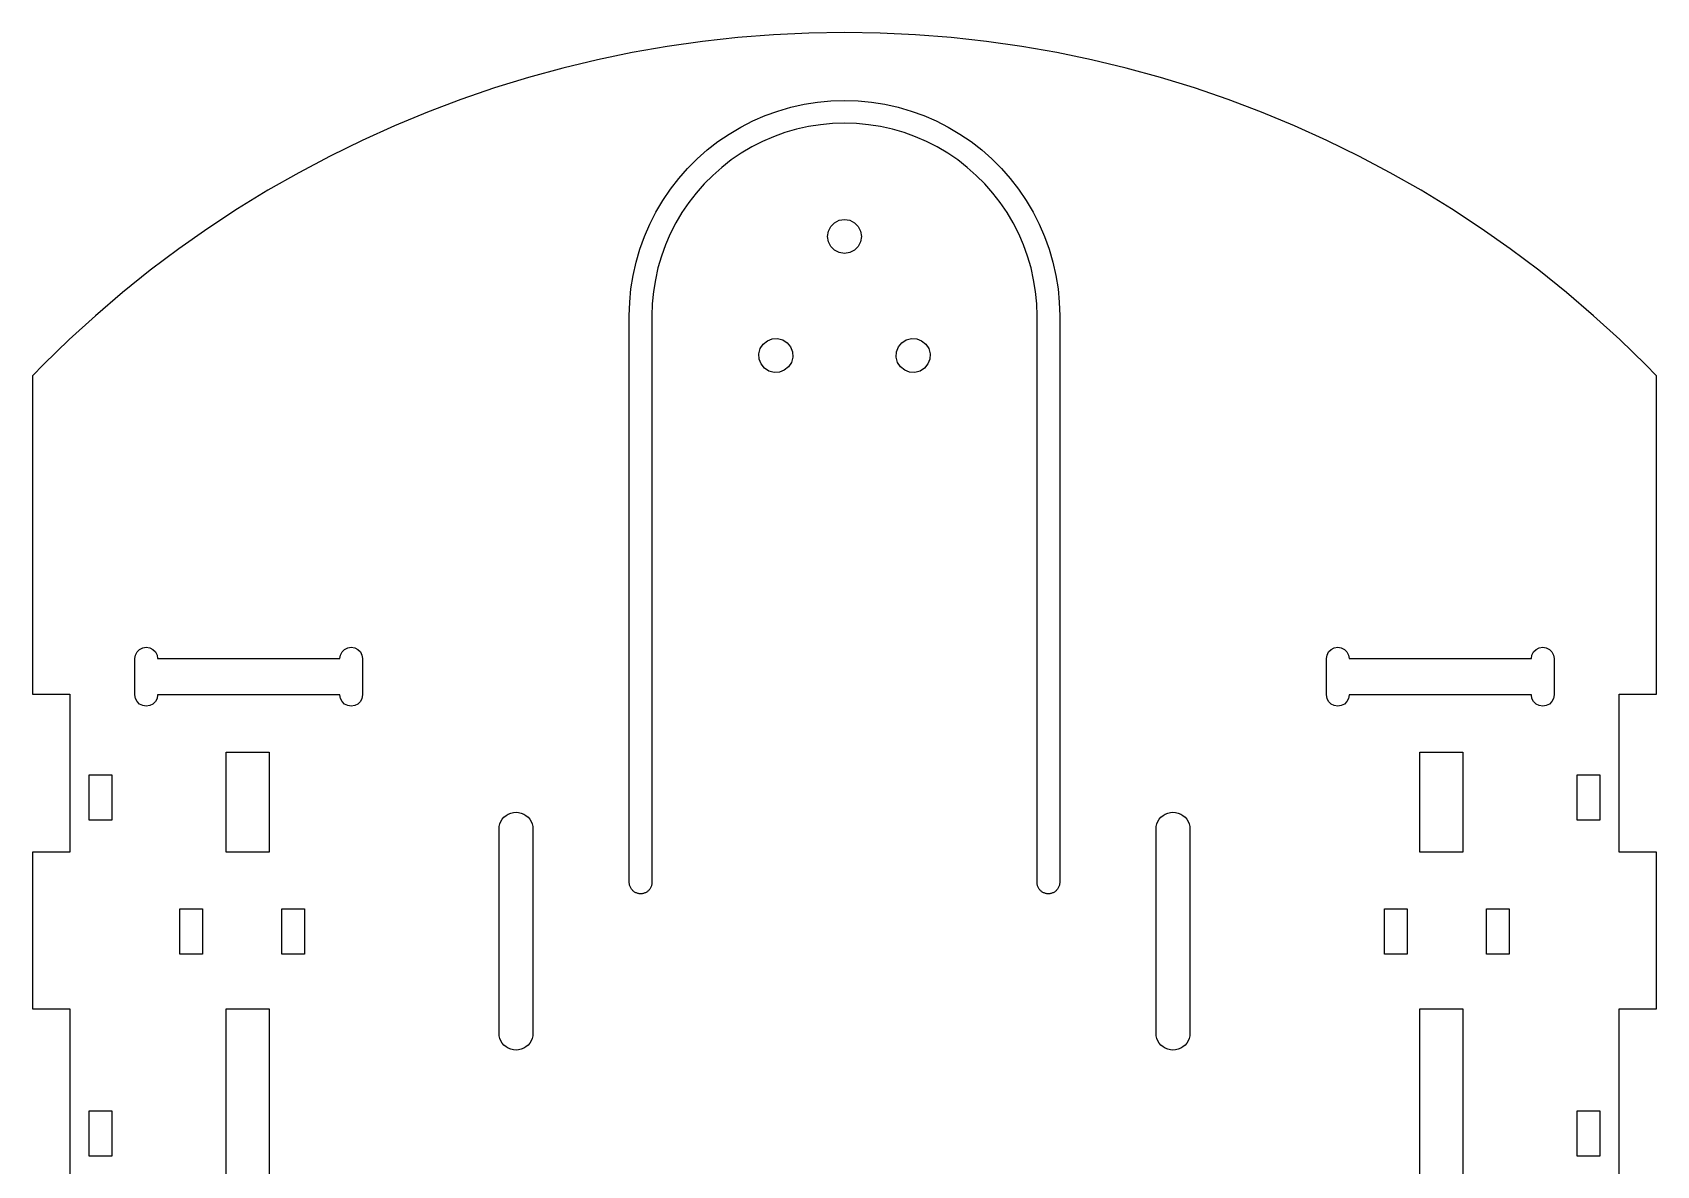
# Model space of a CAD drawing. Header units: metres. Extents: x -72 to 72, y -100 to 100.
# Drawn here: x -71.7 to 71.7, y 0 to 100 of the extents above; entities that cross this region are included whole.
import ezdxf

# ---------------------------------------------------------------- set-up
doc = ezdxf.new("R2010")
doc.units = ezdxf.units.M

msp = doc.modelspace()

# ---------------------------------------------------------------- linework, layer by layer
for p, q in [((-12.5333, 99.2115), (-15.6434, 98.7688)), ((-9.41083, 99.5562), (-12.5333, 99.2115)), ((-6.27904, 99.8027), (-9.41083, 99.5562)), ((-3.14107, 99.9507), (-6.27904, 99.8027)), ((0, 100), (-3.14107, 99.9507)), ((3.14107, 99.9507), (0, 100)), ((6.27904, 99.8027), (3.14107, 99.9507)), ((9.41083, 99.5562), (6.27904, 99.8027)), ((12.5333, 99.2115), (9.41083, 99.5562)), ((15.6434, 98.7688), (12.5333, 99.2115)), ((-21.8143, 97.5917), (-24.869, 96.8583)), ((-18.7381, 98.2287), (-21.8143, 97.5917)), ((-15.6434, 98.7688), (-18.7381, 98.2287)), ((18.7381, 98.2287), (15.6434, 98.7688)), ((21.8143, 97.5917), (18.7381, 98.2287)), ((24.869, 96.8583), (21.8143, 97.5917)), ((-24.869, 96.8583), (-27.8991, 96.0294)), ((27.8991, 96.0294), (24.869, 96.8583)), ((-30.9017, 95.1056), (-33.8738, 94.0881)), ((-27.8991, 96.0294), (-30.9017, 95.1056)), ((30.9017, 95.1056), (27.8991, 96.0294)), ((33.8738, 94.0881), (30.9017, 95.1056)), ((-33.8738, 94.0881), (-36.8125, 92.9776)), ((-5.87131, 93.0701), (-4.72508, 93.4031)), ((-4.72508, 93.4031), (-3.56023, 93.6635)), ((-3.56023, 93.6635), (-2.3813, 93.8502)), ((-2.3813, 93.8502), (-1.19299, 93.9625)), ((-1.19299, 93.9625), (0, 94)), ((0, 94), (1.19301, 93.9625)), ((1.19301, 93.9625), (2.38132, 93.8502)), ((2.38132, 93.8502), (3.56024, 93.6635)), ((3.56024, 93.6635), (4.7251, 93.4031)), ((4.7251, 93.4031), (5.87132, 93.0701)), ((36.8125, 92.9776), (33.8738, 94.0881)), ((-39.7148, 91.7755), (-42.5779, 90.4827)), ((-36.8125, 92.9776), (-39.7148, 91.7755)), ((-9.15329, 91.6498), (-8.08978, 92.1917)), ((-8.08978, 92.1917), (-6.99434, 92.6657)), ((-6.99434, 92.6657), (-5.87131, 93.0701)), ((-2.13065, 91.8659), (-3.18546, 91.6989)), ((-1.06741, 91.9664), (-2.13065, 91.8659)), ((0, 92), (-1.06741, 91.9664)), ((1.06743, 91.9664), (0, 92)), ((2.13066, 91.8659), (1.06743, 91.9664)), ((3.18547, 91.6989), (2.13066, 91.8659)), ((5.87132, 93.0701), (6.99435, 92.6657)), ((6.99435, 92.6657), (8.0898, 92.1917)), ((8.0898, 92.1917), (9.15331, 91.6498)), ((39.7148, 91.7755), (36.8125, 92.9776)), ((42.5779, 90.4827), (39.7148, 91.7755)), ((-42.5779, 90.4827), (-45.399, 89.1006)), ((-12.111, 89.6397), (-11.1679, 90.3713)), ((-11.1679, 90.3713), (-10.1807, 91.0422)), ((-10.1807, 91.0422), (-9.15329, 91.6498)), ((-7.23822, 90.382), (-8.18979, 89.8972)), ((-6.25809, 90.8062), (-7.23822, 90.382)), ((-5.25327, 91.168), (-6.25809, 90.8062)), ((-4.22771, 91.4659), (-5.25327, 91.168)), ((-3.18546, 91.6989), (-4.22771, 91.4659)), ((4.22772, 91.4659), (3.18547, 91.6989)), ((5.25328, 91.168), (4.22772, 91.4659)), ((6.2581, 90.8062), (5.25328, 91.168)), ((7.23824, 90.382), (6.2581, 90.8062)), ((8.1898, 89.8972), (7.23824, 90.382)), ((9.15331, 91.6498), (10.1807, 91.0422)), ((10.1807, 91.0422), (11.1679, 90.3713)), ((11.1679, 90.3713), (12.1111, 89.6397)), ((45.399, 89.1006), (42.5779, 90.4827)), ((-45.399, 89.1006), (-48.1754, 87.6307)), ((-13.0064, 88.8504), (-12.111, 89.6397)), ((-9.10904, 89.3536), (-9.99232, 88.7533)), ((-8.18979, 89.8972), (-9.10904, 89.3536)), ((9.10905, 89.3536), (8.1898, 89.8972)), ((9.99234, 88.7533), (9.10905, 89.3536)), ((12.1111, 89.6397), (13.0064, 88.8504)), ((48.1754, 87.6307), (45.399, 89.1006)), ((-48.1754, 87.6307), (-50.9041, 86.0742)), ((-14.6397, 87.1111), (-13.8504, 88.0064)), ((-13.8504, 88.0064), (-13.0064, 88.8504)), ((-10.8362, 88.0987), (-11.6373, 87.3925)), ((-9.99232, 88.7533), (-10.8362, 88.0987)), ((10.8362, 88.0987), (9.99234, 88.7533)), ((11.6373, 87.3925), (10.8362, 88.0987)), ((13.0064, 88.8504), (13.8504, 88.0064)), ((13.8504, 88.0064), (14.6397, 87.1111)), ((50.9041, 86.0742), (48.1754, 87.6307)), ((-50.9041, 86.0742), (-53.5827, 84.4328)), ((-16.0422, 85.1807), (-15.3713, 86.1679)), ((-15.3713, 86.1679), (-14.6397, 87.1111)), ((-12.3924, 86.6373), (-13.0987, 85.8362)), ((-11.6373, 87.3925), (-12.3924, 86.6373)), ((12.3925, 86.6373), (11.6373, 87.3925)), ((13.0987, 85.8362), (12.3925, 86.6373)), ((14.6397, 87.1111), (15.3713, 86.1679)), ((15.3713, 86.1679), (16.0422, 85.1807)), ((53.5827, 84.4328), (50.9041, 86.0742)), ((-16.6498, 84.1533), (-16.0422, 85.1807)), ((-13.7533, 84.9923), (-14.3535, 84.1091)), ((-13.0987, 85.8362), (-13.7533, 84.9923)), ((13.7533, 84.9923), (13.0987, 85.8362)), ((14.3536, 84.1091), (13.7533, 84.9923)), ((16.0422, 85.1807), (16.6498, 84.1533)), ((-53.5827, 84.4328), (-56.2083, 82.7081)), ((-17.1917, 83.0898), (-16.6498, 84.1533)), ((-14.8972, 83.1898), (-15.382, 82.2382)), ((-14.3535, 84.1091), (-14.8972, 83.1898)), ((-1.2135, 82.8817), (-0.88165, 83.2135)), ((-0.88165, 83.2135), (-0.4635, 83.4266)), ((-0.4635, 83.4266), (0, 83.5)), ((0, 83.5), (0.46352, 83.4266)), ((0.46352, 83.4266), (0.88167, 83.2135)), ((0.88167, 83.2135), (1.21352, 82.8817)), ((14.8972, 83.1898), (14.3536, 84.1091)), ((15.382, 82.2382), (14.8972, 83.1898)), ((16.6498, 84.1533), (17.1917, 83.0898)), ((56.2083, 82.7081), (53.5827, 84.4328)), ((-56.2083, 82.7081), (-58.7785, 80.9017)), ((-18.0701, 80.8713), (-17.6657, 81.9944)), ((-17.6657, 81.9944), (-17.1917, 83.0898)), ((-15.382, 82.2382), (-15.8062, 81.2581)), ((-1.49997, 82), (-1.42656, 82.4635)), ((-1.42656, 81.5365), (-1.49997, 82)), ((-1.42656, 82.4635), (-1.2135, 82.8817)), ((1.21352, 82.8817), (1.42657, 82.4635)), ((1.42657, 82.4635), (1.5, 82)), ((1.5, 82), (1.42657, 81.5365)), ((15.8062, 81.2581), (15.382, 82.2382)), ((17.1917, 83.0898), (17.6657, 81.9944)), ((17.6657, 81.9944), (18.0701, 80.8713)), ((58.7785, 80.9017), (56.2083, 82.7081)), ((-58.7785, 80.9017), (-61.2907, 79.0155)), ((-18.4031, 79.7251), (-18.0701, 80.8713)), ((-15.8062, 81.2581), (-16.168, 80.2533)), ((-1.2135, 81.1183), (-1.42656, 81.5365)), ((-0.88165, 80.7865), (-1.2135, 81.1183)), ((-0.4635, 80.5734), (-0.88165, 80.7865)), ((0, 80.5), (-0.4635, 80.5734)), ((0.46352, 80.5734), (0, 80.5)), ((0.88167, 80.7865), (0.46352, 80.5734)), ((1.21352, 81.1183), (0.88167, 80.7865)), ((1.42657, 81.5365), (1.21352, 81.1183)), ((16.168, 80.2533), (15.8062, 81.2581)), ((18.0701, 80.8713), (18.4031, 79.7251)), ((61.2907, 79.0155), (58.7785, 80.9017)), ((-61.2907, 79.0155), (-63.7424, 77.0513)), ((-18.6635, 78.5602), (-18.4031, 79.7251)), ((-16.4659, 79.2277), (-16.6989, 78.1855)), ((-16.168, 80.2533), (-16.4659, 79.2277)), ((16.4659, 79.2277), (16.168, 80.2533)), ((16.6989, 78.1855), (16.4659, 79.2277)), ((18.4031, 79.7251), (18.6635, 78.5602)), ((63.7424, 77.0513), (61.2907, 79.0155)), ((-18.8502, 77.3813), (-18.6635, 78.5602)), ((-16.6989, 78.1855), (-16.8659, 77.1307)), ((16.8659, 77.1307), (16.6989, 78.1855)), ((18.6635, 78.5602), (18.8502, 77.3813)), ((-63.7424, 77.0513), (-66.1312, 75.0111)), ((-19, 75), (-18.9625, 76.193)), ((-18.9625, 76.193), (-18.8502, 77.3813)), ((-16.9664, 76.0674), (-17, 75)), ((-16.8659, 77.1307), (-16.9664, 76.0674)), ((16.9664, 76.0674), (16.8659, 77.1307)), ((17, 75), (16.9664, 76.0674)), ((18.8502, 77.3813), (18.9625, 76.193)), ((18.9625, 76.193), (19, 75)), ((66.1312, 75.0111), (63.7424, 77.0513)), ((-66.1312, 75.0111), (-68.4547, 72.8969)), ((-19, 25), (-19, 75)), ((-17, 75), (-17, 25)), ((17, 25), (17, 75)), ((19, 75), (19, 25)), ((68.4547, 72.8969), (66.1312, 75.0111)), ((-68.4547, 72.8969), (-70.7107, 70.7107)), ((-7.55396, 71.6568), (-7.4325, 72.1101)), ((-7.4325, 72.1101), (-7.17688, 72.5037)), ((-7.17688, 72.5037), (-6.81216, 72.799)), ((-6.81216, 72.799), (-6.37404, 72.9672)), ((-6.37404, 72.9672), (-5.90538, 72.9918)), ((-5.90538, 72.9918), (-5.45207, 72.8703)), ((-5.45207, 72.8703), (-5.05847, 72.6147)), ((-5.05847, 72.6147), (-4.76314, 72.25)), ((-4.76314, 72.25), (-4.59496, 71.8119)), ((-4.59496, 71.8119), (-4.57039, 71.3432)), ((4.57037, 71.3432), (4.59496, 71.8119)), ((4.59496, 71.8119), (4.76314, 72.25)), ((4.76314, 72.25), (5.05847, 72.6147)), ((5.05847, 72.6147), (5.45207, 72.8703)), ((5.45207, 72.8703), (5.90538, 72.9918)), ((5.90538, 72.9918), (6.37404, 72.9672)), ((6.37404, 72.9672), (6.81216, 72.799)), ((6.81216, 72.799), (7.17688, 72.5037)), ((7.17688, 72.5037), (7.4325, 72.1101)), ((7.4325, 72.1101), (7.55396, 71.6568)), ((70.7107, 70.7107), (68.4547, 72.8969)), ((-70.7107, 70.7107), (-71.686, 69.7042)), ((-7.52939, 71.1881), (-7.55396, 71.6568)), ((-7.36121, 70.75), (-7.52939, 71.1881)), ((-7.06587, 70.3853), (-7.36121, 70.75)), ((-6.67227, 70.1297), (-7.06587, 70.3853)), ((-4.94745, 70.4963), (-5.31216, 70.201)), ((-4.69185, 70.8899), (-4.94745, 70.4963)), ((-4.57039, 71.3432), (-4.69185, 70.8899)), ((4.69183, 70.8899), (4.57037, 71.3432)), ((4.94743, 70.4963), (4.69183, 70.8899)), ((5.31215, 70.201), (4.94743, 70.4963)), ((7.06586, 70.3853), (6.67226, 70.1297)), ((7.36119, 70.75), (7.06586, 70.3853)), ((7.52937, 71.1881), (7.36119, 70.75)), ((7.55396, 71.6568), (7.52937, 71.1881)), ((71.686, 69.7042), (70.7107, 70.7107)), ((-71.686, 69.7042), (-71.686, 41.6)), ((-6.21896, 70.0082), (-6.67227, 70.1297)), ((-5.75031, 70.0328), (-6.21896, 70.0082)), ((-5.31216, 70.201), (-5.75031, 70.0328)), ((5.75029, 70.0328), (5.31215, 70.201)), ((6.21895, 70.0082), (5.75029, 70.0328)), ((6.67226, 70.1297), (6.21895, 70.0082)), ((71.686, 41.6001), (71.686, 69.7042)), ((-62.636, 44.75), (-62.5871, 45.059)), ((-62.636, 41.55), (-62.636, 44.75)), ((-62.5871, 45.059), (-62.445, 45.3378)), ((-62.445, 45.3378), (-62.2238, 45.559)), ((-62.2238, 45.559), (-61.945, 45.701)), ((-61.945, 45.701), (-61.636, 45.75)), ((-61.636, 45.75), (-61.327, 45.701)), ((-61.327, 45.701), (-61.0482, 45.559)), ((-61.0482, 45.559), (-60.827, 45.3378)), ((-60.827, 45.3378), (-60.6849, 45.059)), ((-60.6849, 45.059), (-60.636, 44.75)), ((-60.636, 44.75), (-44.55, 44.75)), ((-44.55, 44.75), (-44.5011, 45.059)), ((-44.5011, 45.059), (-44.359, 45.3378)), ((-44.359, 45.3378), (-44.1378, 45.559)), ((-44.1378, 45.559), (-43.859, 45.701)), ((-43.859, 45.701), (-43.55, 45.75)), ((-43.55, 45.75), (-43.241, 45.701)), ((-43.241, 45.701), (-42.9622, 45.559)), ((-42.9622, 45.559), (-42.741, 45.3378)), ((-42.741, 45.3378), (-42.599, 45.059)), ((-42.599, 45.059), (-42.55, 44.75)), ((-42.55, 44.75), (-42.55, 41.55)), ((42.55, 44.75), (42.5989, 45.059)), ((42.55, 41.55), (42.55, 44.75)), ((42.5989, 45.059), (42.741, 45.3378)), ((42.741, 45.3378), (42.9622, 45.559)), ((42.9622, 45.559), (43.241, 45.701)), ((43.241, 45.701), (43.55, 45.75)), ((43.55, 45.75), (43.859, 45.701)), ((43.859, 45.701), (44.1378, 45.559)), ((44.1378, 45.559), (44.359, 45.3378)), ((44.359, 45.3378), (44.5011, 45.059)), ((44.5011, 45.059), (44.55, 44.75)), ((44.55, 44.75), (60.636, 44.75)), ((60.636, 44.75), (60.6849, 45.059)), ((60.6849, 45.059), (60.827, 45.3378)), ((60.827, 45.3378), (61.0482, 45.559)), ((61.0482, 45.559), (61.327, 45.701)), ((61.327, 45.701), (61.636, 45.75)), ((61.636, 45.75), (61.945, 45.701)), ((61.945, 45.701), (62.2238, 45.559)), ((62.2238, 45.559), (62.445, 45.3378)), ((62.445, 45.3378), (62.587, 45.059)), ((62.587, 45.059), (62.636, 44.75)), ((62.636, 44.75), (62.636, 41.55)), ((-71.686, 41.6), (-68.3862, 41.6001)), ((-68.3862, 41.6001), (-68.3862, 27.6665)), ((68.3861, 41.6), (71.686, 41.6001)), ((68.3862, 27.6665), (68.3861, 41.6)), ((-62.5871, 41.241), (-62.636, 41.55)), ((-62.445, 40.9622), (-62.5871, 41.241)), ((-62.2238, 40.741), (-62.445, 40.9622)), ((-61.945, 40.599), (-62.2238, 40.741)), ((-61.636, 40.55), (-61.945, 40.599)), ((-61.327, 40.599), (-61.636, 40.55)), ((-61.0482, 40.741), (-61.327, 40.599)), ((-60.827, 40.9622), (-61.0482, 40.741)), ((-60.6849, 41.241), (-60.827, 40.9622)), ((-60.636, 41.55), (-60.6849, 41.241)), ((-44.55, 41.55), (-60.636, 41.55)), ((-44.5011, 41.241), (-44.55, 41.55)), ((-44.359, 40.9622), (-44.5011, 41.241)), ((-44.1378, 40.741), (-44.359, 40.9622)), ((-43.859, 40.599), (-44.1378, 40.741)), ((-43.55, 40.55), (-43.859, 40.599)), ((-43.241, 40.599), (-43.55, 40.55)), ((-42.9622, 40.741), (-43.241, 40.599)), ((-42.741, 40.9622), (-42.9622, 40.741)), ((-42.599, 41.241), (-42.741, 40.9622)), ((-42.55, 41.55), (-42.599, 41.241)), ((42.5989, 41.241), (42.55, 41.55)), ((42.741, 40.9622), (42.5989, 41.241)), ((42.9622, 40.741), (42.741, 40.9622)), ((43.241, 40.599), (42.9622, 40.741)), ((43.55, 40.55), (43.241, 40.599)), ((43.859, 40.599), (43.55, 40.55)), ((44.1378, 40.741), (43.859, 40.599)), ((44.359, 40.9622), (44.1378, 40.741)), ((44.5011, 41.241), (44.359, 40.9622)), ((44.55, 41.55), (44.5011, 41.241)), ((60.636, 41.55), (44.55, 41.55)), ((60.6849, 41.241), (60.636, 41.55)), ((60.827, 40.9622), (60.6849, 41.241)), ((61.0482, 40.741), (60.827, 40.9622)), ((61.327, 40.599), (61.0482, 40.741)), ((61.636, 40.55), (61.327, 40.599)), ((61.945, 40.599), (61.636, 40.55)), ((62.2238, 40.741), (61.945, 40.599)), ((62.445, 40.9622), (62.2238, 40.741)), ((62.587, 41.241), (62.445, 40.9622)), ((62.636, 41.55), (62.587, 41.241)), ((-54.5761, 36.5), (-50.8017, 36.5001)), ((-54.576, 27.6665), (-54.5761, 36.5)), ((-50.8017, 36.5001), (-50.8017, 27.6665)), ((50.8016, 36.5), (54.576, 36.5001)), ((50.8017, 27.6665), (50.8016, 36.5)), ((54.576, 36.5001), (54.576, 27.6665)), ((-66.686, 30.5), (-66.686, 34.5)), ((-66.686, 34.5), (-64.686, 34.5)), ((-64.686, 34.5), (-64.686, 30.5)), ((64.686, 30.5), (64.686, 34.5)), ((64.686, 34.5), (66.686, 34.5)), ((66.686, 34.5), (66.686, 30.5)), ((-64.686, 30.5), (-66.686, 30.5)), ((-30.4815, 29.9346), (-30.4266, 30.1635)), ((-30.4266, 30.1635), (-30.3365, 30.381)), ((-30.3365, 30.381), (-30.2135, 30.5817)), ((-30.2135, 30.5817), (-30.0607, 30.7607)), ((-30.0607, 30.7607), (-29.8817, 30.9135)), ((-29.8817, 30.9135), (-29.681, 31.0365)), ((-29.681, 31.0365), (-29.4635, 31.1266)), ((-29.4635, 31.1266), (-29.2346, 31.1815)), ((-29.2346, 31.1815), (-29, 31.2)), ((-29, 31.2), (-28.7653, 31.1815)), ((-28.7653, 31.1815), (-28.5365, 31.1266)), ((-28.5365, 31.1266), (-28.319, 31.0365)), ((-28.319, 31.0365), (-28.1183, 30.9135)), ((-28.1183, 30.9135), (-27.9393, 30.7607)), ((-27.9393, 30.7607), (-27.7865, 30.5817)), ((-27.7865, 30.5817), (-27.6635, 30.381)), ((-27.6635, 30.381), (-27.5734, 30.1635)), ((-27.5734, 30.1635), (-27.5185, 29.9346)), ((27.5185, 29.9346), (27.5734, 30.1635)), ((27.5734, 30.1635), (27.6635, 30.381)), ((27.6635, 30.381), (27.7865, 30.5817)), ((27.7865, 30.5817), (27.9393, 30.7607)), ((27.9393, 30.7607), (28.1183, 30.9135)), ((28.1183, 30.9135), (28.319, 31.0365)), ((28.319, 31.0365), (28.5365, 31.1266)), ((28.5365, 31.1266), (28.7653, 31.1815)), ((28.7653, 31.1815), (29, 31.2)), ((29, 31.2), (29.2346, 31.1815)), ((29.2346, 31.1815), (29.4635, 31.1266)), ((29.4635, 31.1266), (29.681, 31.0365)), ((29.681, 31.0365), (29.8817, 30.9135)), ((29.8817, 30.9135), (30.0607, 30.7607)), ((30.0607, 30.7607), (30.2135, 30.5817)), ((30.2135, 30.5817), (30.3365, 30.381)), ((30.3365, 30.381), (30.4266, 30.1635)), ((30.4266, 30.1635), (30.4815, 29.9346)), ((66.686, 30.5), (64.686, 30.5)), ((-30.5, 29.7), (-30.4815, 29.9346)), ((-30.5, 11.7), (-30.5, 29.7)), ((-27.5185, 29.9346), (-27.5, 29.7)), ((-27.5, 29.7), (-27.5, 11.7)), ((27.5, 29.7), (27.5185, 29.9346)), ((27.5, 11.7), (27.5, 29.7)), ((30.4815, 29.9346), (30.5, 29.7)), ((30.5, 29.7), (30.5, 11.7)), ((-68.3862, 27.6665), (-71.686, 27.6665)), ((-71.686, 27.6665), (-71.686, 13.8333)), ((-50.8017, 27.6665), (-54.576, 27.6665)), ((54.576, 27.6665), (50.8017, 27.6665)), ((71.686, 27.6665), (68.3862, 27.6665)), ((71.686, 13.8334), (71.686, 27.6665)), ((-18.998, 24.9372), (-19, 25)), ((-18.9921, 24.8747), (-18.998, 24.9372)), ((-18.9823, 24.8126), (-18.9921, 24.8747)), ((-18.9686, 24.7513), (-18.9823, 24.8126)), ((-18.951, 24.691), (-18.9686, 24.7513)), ((-18.9298, 24.6319), (-18.951, 24.691)), ((-18.9048, 24.5742), (-18.9298, 24.6319)), ((-18.8763, 24.5182), (-18.9048, 24.5742)), ((-18.8443, 24.4642), (-18.8763, 24.5182)), ((-18.809, 24.4122), (-18.8443, 24.4642)), ((-18.7705, 24.3626), (-18.809, 24.4122)), ((-17.191, 24.4122), (-17.2295, 24.3626)), ((-17.1557, 24.4642), (-17.191, 24.4122)), ((-17.1237, 24.5182), (-17.1557, 24.4642)), ((-17.0952, 24.5742), (-17.1237, 24.5182)), ((-17.0702, 24.6319), (-17.0952, 24.5742)), ((-17.0489, 24.691), (-17.0702, 24.6319)), ((-17.0314, 24.7513), (-17.0489, 24.691)), ((-17.0177, 24.8126), (-17.0314, 24.7513)), ((-17.0079, 24.8747), (-17.0177, 24.8126)), ((-17.002, 24.9372), (-17.0079, 24.8747)), ((-17, 25), (-17.002, 24.9372)), ((17.002, 24.9372), (17, 25)), ((17.0079, 24.8747), (17.002, 24.9372)), ((17.0177, 24.8126), (17.0079, 24.8747)), ((17.0314, 24.7513), (17.0177, 24.8126)), ((17.0489, 24.691), (17.0314, 24.7513)), ((17.0702, 24.6319), (17.0489, 24.691)), ((17.0952, 24.5742), (17.0702, 24.6319)), ((17.1237, 24.5182), (17.0952, 24.5742)), ((17.1557, 24.4642), (17.1237, 24.5182)), ((17.191, 24.4122), (17.1557, 24.4642)), ((17.2295, 24.3626), (17.191, 24.4122)), ((18.809, 24.4122), (18.7705, 24.3626)), ((18.8443, 24.4642), (18.809, 24.4122)), ((18.8763, 24.5182), (18.8443, 24.4642)), ((18.9048, 24.5742), (18.8763, 24.5182)), ((18.9297, 24.6319), (18.9048, 24.5742)), ((18.951, 24.691), (18.9297, 24.6319)), ((18.9686, 24.7513), (18.951, 24.691)), ((18.9823, 24.8126), (18.9686, 24.7513)), ((18.9921, 24.8747), (18.9823, 24.8126)), ((18.998, 24.9372), (18.9921, 24.8747)), ((19, 25), (18.998, 24.9372)), ((-18.729, 24.3155), (-18.7705, 24.3626)), ((-18.6845, 24.271), (-18.729, 24.3155)), ((-18.6374, 24.2295), (-18.6845, 24.271)), ((-18.5878, 24.191), (-18.6374, 24.2295)), ((-18.5358, 24.1557), (-18.5878, 24.191)), ((-18.4818, 24.1237), (-18.5358, 24.1557)), ((-18.4258, 24.0952), (-18.4818, 24.1237)), ((-18.3681, 24.0702), (-18.4258, 24.0952)), ((-18.309, 24.049), (-18.3681, 24.0702)), ((-18.2487, 24.0314), (-18.309, 24.049)), ((-18.1874, 24.0177), (-18.2487, 24.0314)), ((-18.1253, 24.0079), (-18.1874, 24.0177)), ((-18.0628, 24.002), (-18.1253, 24.0079)), ((-18, 24), (-18.0628, 24.002)), ((-17.9372, 24.002), (-18, 24)), ((-17.8747, 24.0079), (-17.9372, 24.002)), ((-17.8126, 24.0177), (-17.8747, 24.0079)), ((-17.7513, 24.0314), (-17.8126, 24.0177)), ((-17.691, 24.049), (-17.7513, 24.0314)), ((-17.6319, 24.0702), (-17.691, 24.049)), ((-17.5742, 24.0952), (-17.6319, 24.0702)), ((-17.5182, 24.1237), (-17.5742, 24.0952)), ((-17.4642, 24.1557), (-17.5182, 24.1237)), ((-17.4122, 24.191), (-17.4642, 24.1557)), ((-17.3626, 24.2295), (-17.4122, 24.191)), ((-17.3154, 24.271), (-17.3626, 24.2295)), ((-17.271, 24.3155), (-17.3154, 24.271)), ((-17.2295, 24.3626), (-17.271, 24.3155)), ((17.271, 24.3155), (17.2295, 24.3626)), ((17.3154, 24.271), (17.271, 24.3155)), ((17.3625, 24.2295), (17.3154, 24.271)), ((17.4122, 24.191), (17.3625, 24.2295)), ((17.4642, 24.1557), (17.4122, 24.191)), ((17.5182, 24.1237), (17.4642, 24.1557)), ((17.5742, 24.0952), (17.5182, 24.1237)), ((17.6319, 24.0702), (17.5742, 24.0952)), ((17.691, 24.049), (17.6319, 24.0702)), ((17.7513, 24.0314), (17.691, 24.049)), ((17.8126, 24.0177), (17.7513, 24.0314)), ((17.8746, 24.0079), (17.8126, 24.0177)), ((17.9372, 24.002), (17.8746, 24.0079)), ((18, 24), (17.9372, 24.002)), ((18.0628, 24.002), (18, 24)), ((18.1253, 24.0079), (18.0628, 24.002)), ((18.1874, 24.0177), (18.1253, 24.0079)), ((18.2487, 24.0314), (18.1874, 24.0177)), ((18.309, 24.049), (18.2487, 24.0314)), ((18.3681, 24.0702), (18.309, 24.049)), ((18.4258, 24.0952), (18.3681, 24.0702)), ((18.4817, 24.1237), (18.4258, 24.0952)), ((18.5358, 24.1557), (18.4817, 24.1237)), ((18.5878, 24.191), (18.5358, 24.1557)), ((18.6374, 24.2295), (18.5878, 24.191)), ((18.6845, 24.271), (18.6374, 24.2295)), ((18.7289, 24.3155), (18.6845, 24.271)), ((18.7705, 24.3626), (18.7289, 24.3155)), ((-58.686, 18.6667), (-58.686, 22.6667)), ((-58.686, 22.6667), (-56.686, 22.6667)), ((-56.686, 22.6667), (-56.686, 18.6667)), ((-49.686, 18.6667), (-49.686, 22.6667)), ((-49.686, 22.6667), (-47.686, 22.6667)), ((-47.686, 22.6667), (-47.686, 18.6667)), ((47.686, 18.6667), (47.686, 22.6667)), ((47.686, 22.6667), (49.686, 22.6667)), ((49.686, 22.6667), (49.686, 18.6667)), ((56.686, 18.6667), (56.686, 22.6667)), ((56.686, 22.6667), (58.686, 22.6667)), ((58.686, 22.6667), (58.686, 18.6667)), ((-56.686, 18.6667), (-58.686, 18.6667)), ((-47.686, 18.6667), (-49.686, 18.6667)), ((49.686, 18.6667), (47.686, 18.6667)), ((58.686, 18.6667), (56.686, 18.6667)), ((-71.686, 13.8333), (-68.3862, 13.8334)), ((-68.3862, 13.8334), (-68.3862, -2.86833)), ((-54.5761, 13.8333), (-50.8017, 13.8334)), ((-54.576, -2.86833), (-54.5761, 13.8333)), ((-50.8017, 13.8334), (-50.8017, -2.86842)), ((50.8016, 13.8333), (54.576, 13.8334)), ((50.8016, -2.86832), (50.8016, 13.8333)), ((54.576, 13.8334), (54.5761, -2.86823)), ((68.3861, 13.8333), (71.686, 13.8334)), ((68.3861, -2.86823), (68.3861, 13.8333)), ((-30.4815, 11.4653), (-30.5, 11.7)), ((-27.5, 11.7), (-27.5185, 11.4653)), ((27.5185, 11.4653), (27.5, 11.7)), ((30.5, 11.7), (30.4815, 11.4653)), ((-30.4266, 11.2365), (-30.4815, 11.4653)), ((-30.3365, 11.019), (-30.4266, 11.2365)), ((-30.2135, 10.8183), (-30.3365, 11.019)), ((-30.0607, 10.6393), (-30.2135, 10.8183)), ((-29.8817, 10.4865), (-30.0607, 10.6393)), ((-29.681, 10.3635), (-29.8817, 10.4865)), ((-29.4635, 10.2734), (-29.681, 10.3635)), ((-29.2346, 10.2185), (-29.4635, 10.2734)), ((-29, 10.2), (-29.2346, 10.2185)), ((-28.7653, 10.2185), (-29, 10.2)), ((-28.5365, 10.2734), (-28.7653, 10.2185)), ((-28.319, 10.3635), (-28.5365, 10.2734)), ((-28.1183, 10.4865), (-28.319, 10.3635)), ((-27.9393, 10.6393), (-28.1183, 10.4865)), ((-27.7865, 10.8183), (-27.9393, 10.6393)), ((-27.6635, 11.019), (-27.7865, 10.8183)), ((-27.5734, 11.2365), (-27.6635, 11.019)), ((-27.5185, 11.4653), (-27.5734, 11.2365)), ((27.5734, 11.2365), (27.5185, 11.4653)), ((27.6635, 11.019), (27.5734, 11.2365)), ((27.7865, 10.8183), (27.6635, 11.019)), ((27.9393, 10.6393), (27.7865, 10.8183)), ((28.1183, 10.4865), (27.9393, 10.6393)), ((28.319, 10.3635), (28.1183, 10.4865)), ((28.5365, 10.2734), (28.319, 10.3635)), ((28.7653, 10.2185), (28.5365, 10.2734)), ((29, 10.2), (28.7653, 10.2185)), ((29.2346, 10.2185), (29, 10.2)), ((29.4635, 10.2734), (29.2346, 10.2185)), ((29.681, 10.3635), (29.4635, 10.2734)), ((29.8817, 10.4865), (29.681, 10.3635)), ((30.0607, 10.6393), (29.8817, 10.4865)), ((30.2135, 10.8183), (30.0607, 10.6393)), ((30.3365, 11.019), (30.2135, 10.8183)), ((30.4266, 11.2365), (30.3365, 11.019)), ((30.4815, 11.4653), (30.4266, 11.2365)), ((-66.686, 0.84363), (-66.686, 4.84363)), ((-66.686, 4.84363), (-64.686, 4.84363)), ((-64.686, 4.84363), (-64.686, 0.84363)), ((64.686, 0.84363), (64.686, 4.84363)), ((64.686, 4.84363), (66.686, 4.84363)), ((66.686, 4.84363), (66.686, 0.84363)), ((-64.686, 0.84363), (-66.686, 0.84363)), ((66.686, 0.84363), (64.686, 0.84363))]:
    msp.add_line(p, q)

doc.saveas('drawing.dxf')
